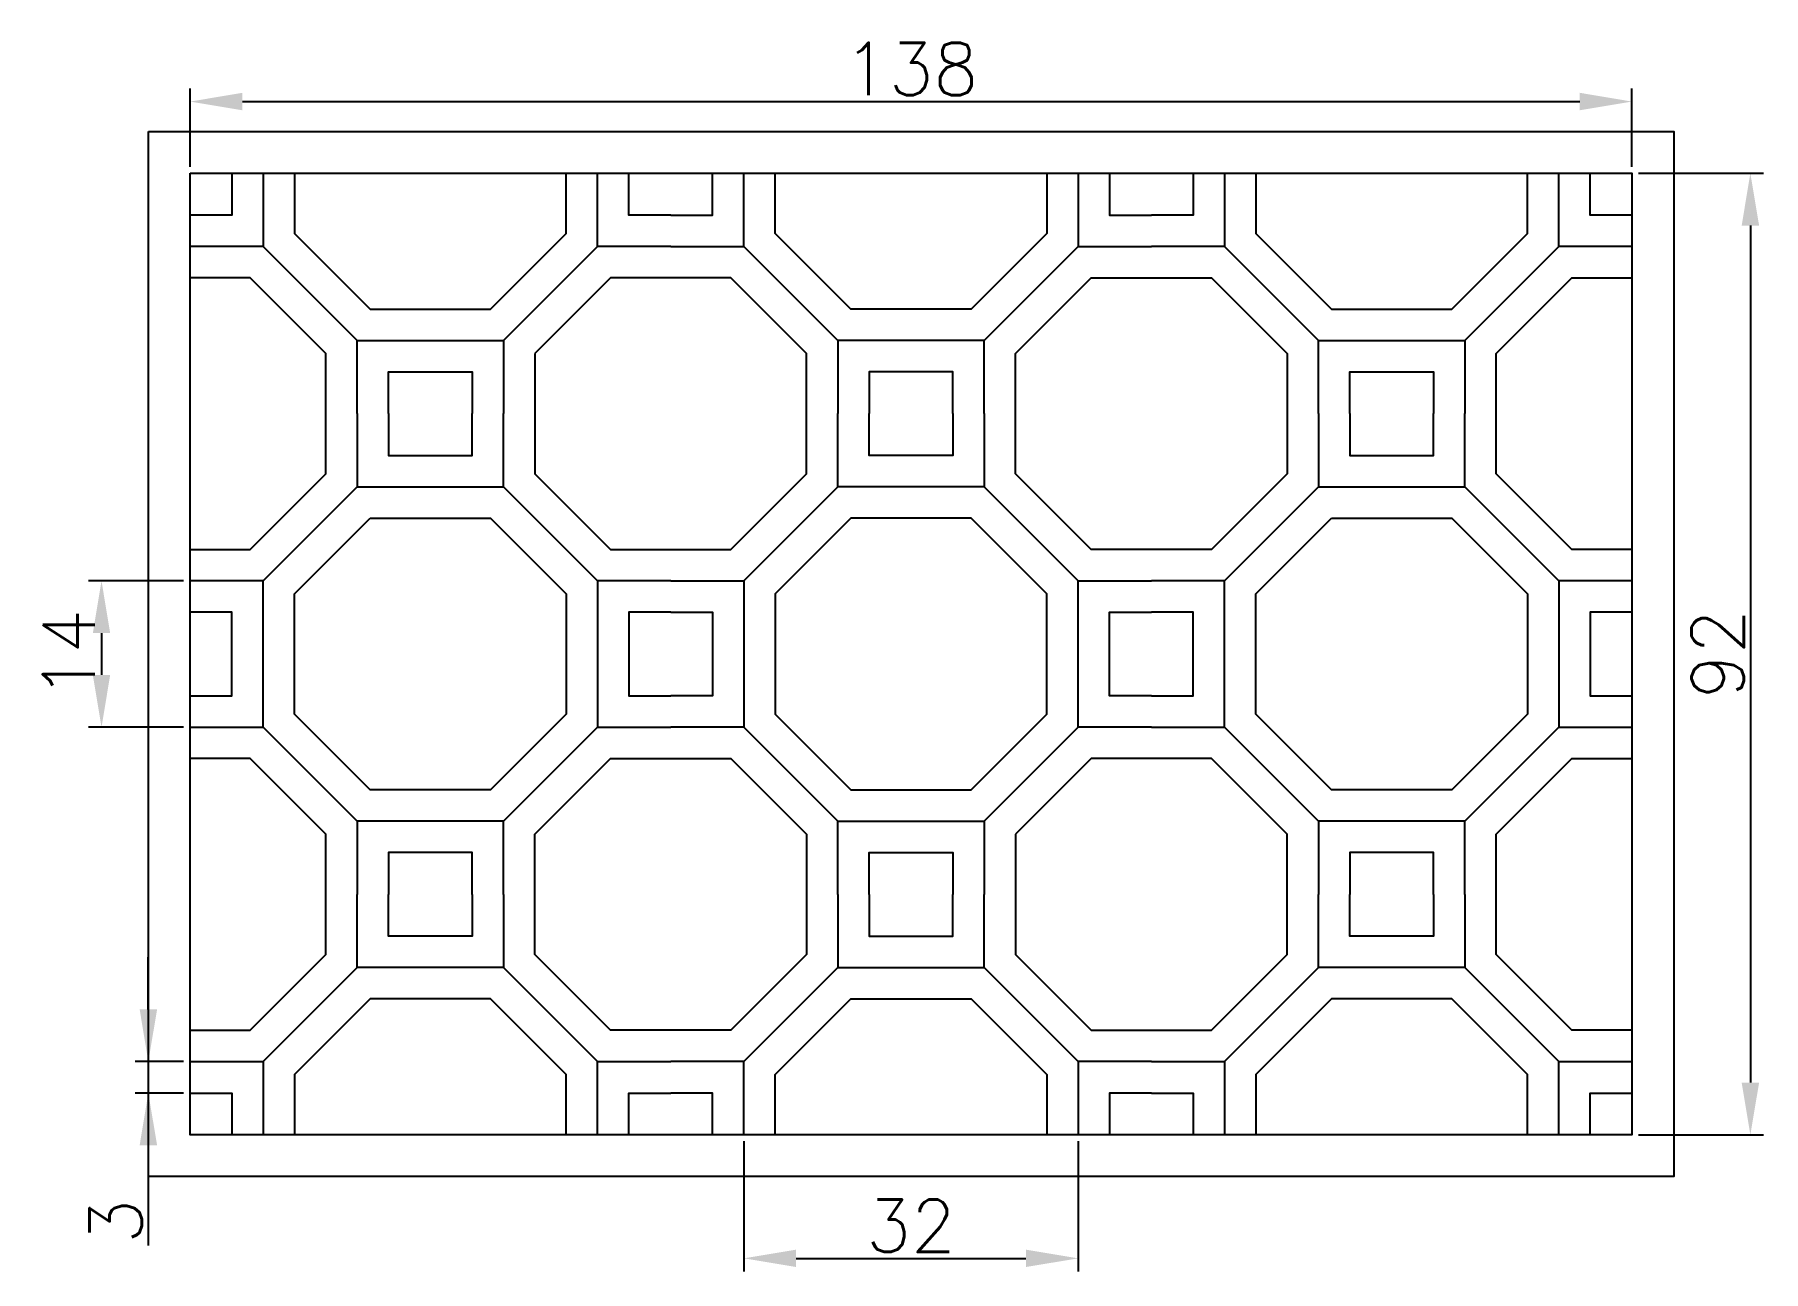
# Model space of a CAD drawing. Header units: millimetres. Extents: x 99 to 265, y 79 to 198.
import ezdxf

# ---------------------------------------------------------------- set-up
doc = ezdxf.new("R2010")
doc.units = ezdxf.units.MM
doc.header["$LTSCALE"] = 0.3
doc.header["$PDMODE"] = 35
doc.layers.add('标注尺寸', color=7, linetype='Continuous')
doc.layers.add('轮廓线', color=3, linetype='Continuous')
doc.styles.get("Standard").update_dxf_attribs({"font": 'txt.shx', "bigfont": 'gbcbig.shx'})
doc.dimstyles.new('ISO-25', dxfattribs={"dimtxt": 5, "dimasz": 5, "dimexe": 1.25, "dimexo": 0.625, "dimtad": 1, "dimtxsty": 'Standard', "dimcen": -100, "dimadec": 0, "dimazin": 0, "dimtfac": 1, "dimtmove": 0, "dimatfit": 3, "dimfxl": 1, "dimarcsym": 0})

# ---------------------------------------------------------------- blocks, each defined once
blk = doc.blocks.new('*D8')
at = {"layer": 'Defpoints', "color": 0, "ltscale": 1.5, "transparency": 16777216}
for p in [(252.05, 191.17), (114.05, 184.31), (252.05, 184.31)]:
    blk.add_point(p, dxfattribs=at)
at = {"layer": '标注尺寸', "color": 0, "lineweight": -2, "ltscale": 1.5, "transparency": 16777216}
for p, q in [((114.05, 184.94), (114.05, 192.42)), ((252.05, 184.94), (252.05, 192.42)), ((119.05, 191.17), (247.05, 191.17))]:
    blk.add_line(p, q, dxfattribs=at)
at = {"layer": '标注尺寸', "color": 0, "ltscale": 1.5, "transparency": 16777216}
for points in [[(119.05, 192.01), (119.05, 190.34), (114.05, 191.17)], [(247.05, 192.01), (247.05, 190.34), (252.05, 191.17)]]:
    blk.add_solid(points, dxfattribs=at)
at = {"layer": '标注尺寸', "color": 0, "ltscale": 1.5, "transparency": 16777216, "insert": (183.05, 194.3), "char_height": 5, "attachment_point": 5}
blk.add_mtext('138', dxfattribs=at)
blk = doc.blocks.new('*D9')
at = {"layer": 'Defpoints', "color": 0, "ltscale": 1.5, "transparency": 16777216}
for p in [(252.05, 184.31), (252.05, 92.31), (263.38, 92.31)]:
    blk.add_point(p, dxfattribs=at)
at = {"layer": '标注尺寸', "color": 0, "lineweight": -2, "ltscale": 1.5, "transparency": 16777216}
for p, q in [((252.68, 184.31), (264.63, 184.31)), ((263.38, 179.31), (263.38, 97.31)), ((252.68, 92.31), (264.63, 92.31))]:
    blk.add_line(p, q, dxfattribs=at)
at = {"layer": '标注尺寸', "color": 0, "ltscale": 1.5, "transparency": 16777216}
for points in [[(262.55, 179.31), (264.22, 179.31), (263.38, 184.31)], [(262.55, 97.31), (264.22, 97.31), (263.38, 92.31)]]:
    blk.add_solid(points, dxfattribs=at)
at = {"layer": '标注尺寸', "color": 0, "ltscale": 1.5, "transparency": 16777216, "insert": (260.26, 138.31), "char_height": 5, "attachment_point": 5, "rotation": 90}
blk.add_mtext('92', dxfattribs=at)
blk = doc.blocks.new('*D10')
at = {"layer": 'Defpoints', "color": 0, "ltscale": 1.5, "transparency": 16777216}
for p in [(167.05, 92.31), (199.05, 92.31), (199.05, 80.49)]:
    blk.add_point(p, dxfattribs=at)
at = {"layer": '标注尺寸', "color": 0, "lineweight": -2, "ltscale": 1.5, "transparency": 16777216}
for p, q in [((167.05, 91.69), (167.05, 79.24)), ((199.05, 91.69), (199.05, 79.24)), ((172.05, 80.49), (194.05, 80.49))]:
    blk.add_line(p, q, dxfattribs=at)
at = {"layer": '标注尺寸', "color": 0, "ltscale": 1.5, "transparency": 16777216}
for points in [[(172.05, 81.32), (172.05, 79.66), (167.05, 80.49)], [(194.05, 81.32), (194.05, 79.66), (199.05, 80.49)]]:
    blk.add_solid(points, dxfattribs=at)
at = {"layer": '标注尺寸', "color": 0, "ltscale": 1.5, "transparency": 16777216, "insert": (183.05, 83.61), "char_height": 5, "attachment_point": 5}
blk.add_mtext('32', dxfattribs=at)
blk = doc.blocks.new('*D11')
at = {"layer": 'Defpoints', "color": 0, "ltscale": 1.5, "transparency": 16777216}
for p in [(114.05, 145.31), (105.57, 131.31), (114.05, 131.31)]:
    blk.add_point(p, dxfattribs=at)
at = {"layer": '标注尺寸', "color": 0, "lineweight": -2, "ltscale": 1.5, "transparency": 16777216}
for p, q in [((113.43, 145.31), (104.32, 145.31)), ((105.57, 140.31), (105.57, 136.31)), ((113.43, 131.31), (104.32, 131.31))]:
    blk.add_line(p, q, dxfattribs=at)
at = {"layer": '标注尺寸', "color": 0, "ltscale": 1.5, "transparency": 16777216}
for points in [[(104.74, 140.31), (106.4, 140.31), (105.57, 145.31)], [(104.74, 136.31), (106.4, 136.31), (105.57, 131.31)]]:
    blk.add_solid(points, dxfattribs=at)
at = {"layer": '标注尺寸', "color": 0, "ltscale": 1.5, "transparency": 16777216, "insert": (102.44, 138.31), "char_height": 5, "attachment_point": 5, "rotation": 90}
blk.add_mtext('14', dxfattribs=at)
blk = doc.blocks.new('*D12')
at = {"layer": 'Defpoints', "color": 0, "ltscale": 1.5, "transparency": 16777216}
for p in [(114.05, 99.31), (110.05, 96.31), (114.05, 96.31)]:
    blk.add_point(p, dxfattribs=at)
at = {"layer": '标注尺寸', "color": 0, "lineweight": -2, "ltscale": 1.5, "transparency": 16777216}
for p, q in [((110.05, 104.31), (110.05, 109.31)), ((113.43, 99.31), (108.8, 99.31)), ((110.05, 99.31), (110.05, 96.31)), ((113.43, 96.31), (108.8, 96.31)), ((110.05, 91.31), (110.05, 81.73))]:
    blk.add_line(p, q, dxfattribs=at)
at = {"layer": '标注尺寸', "color": 0, "ltscale": 1.5, "transparency": 16777216}
for points in [[(109.22, 104.31), (110.89, 104.31), (110.05, 99.31)], [(109.22, 91.31), (110.89, 91.31), (110.05, 96.31)]]:
    blk.add_solid(points, dxfattribs=at)
at = {"layer": '标注尺寸', "color": 0, "ltscale": 1.5, "transparency": 16777216, "insert": (106.93, 84.02), "char_height": 5, "attachment_point": 5, "rotation": 90}
blk.add_mtext('3', dxfattribs=at)

msp = doc.modelspace()

# ---------------------------------------------------------------- linework, layer by layer
at = {"layer": '轮廓线', "ltscale": 1.5}
for p, q in [((121.052, 177.31), (114.052, 177.31)), ((160.052, 177.31), (153.052, 177.31)), ((160.052, 177.31), (167.052, 177.31)), ((199.052, 177.31), (206.052, 177.31)), ((213.052, 177.31), (206.052, 177.31)), ((252.052, 177.31), (245.052, 177.31)), ((130.052, 161.31), (130.052, 168.31)), ((144.052, 168.31), (144.052, 161.31)), ((176.052, 168.31), (176.052, 161.31)), ((190.052, 161.31), (190.052, 168.31)), ((222.052, 161.31), (222.052, 168.31)), ((236.052, 168.31), (236.052, 161.31)), ((130.052, 161.31), (130.052, 154.31)), ((144.052, 154.31), (144.052, 161.31)), ((176.052, 154.31), (176.052, 161.31)), ((190.052, 161.31), (190.052, 154.31)), ((222.052, 161.31), (222.052, 154.31)), ((236.052, 154.31), (236.052, 161.31)), ((121.052, 145.31), (114.052, 145.31)), ((160.052, 145.31), (153.052, 145.31)), ((160.052, 145.31), (167.052, 145.31)), ((199.052, 145.31), (206.052, 145.31)), ((213.052, 145.31), (206.052, 145.31)), ((252.052, 145.31), (245.052, 145.31)), ((114.052, 131.31), (121.052, 131.31)), ((153.052, 131.31), (160.052, 131.31)), ((167.052, 131.31), (160.052, 131.31)), ((206.052, 131.31), (199.052, 131.31)), ((206.052, 131.31), (213.052, 131.31)), ((245.052, 131.31), (252.052, 131.31)), ((130.052, 122.31), (130.052, 115.31)), ((144.052, 115.31), (144.052, 122.31)), ((176.052, 115.31), (176.052, 122.31)), ((190.052, 122.31), (190.052, 115.31)), ((222.052, 122.31), (222.052, 115.31)), ((236.052, 115.31), (236.052, 122.31)), ((130.052, 108.31), (130.052, 115.31)), ((144.052, 115.31), (144.052, 108.31)), ((176.052, 115.31), (176.052, 108.31)), ((190.052, 108.31), (190.052, 115.31)), ((222.052, 108.31), (222.052, 115.31)), ((236.052, 115.31), (236.052, 108.31)), ((114.052, 99.31), (121.052, 99.31)), ((153.052, 99.31), (160.052, 99.31)), ((167.052, 99.31), (160.052, 99.31)), ((206.052, 99.31), (199.052, 99.31)), ((206.052, 99.31), (213.052, 99.31)), ((245.052, 99.31), (252.052, 99.31))]:
    msp.add_line(p, q, dxfattribs=at)
for points in [[(110.052, 188.31), (256.052, 188.31), (256.052, 88.31), (110.052, 88.31)], [(114.052, 184.31), (252.052, 184.31), (252.052, 92.31), (114.052, 92.31)], [(147.052, 167.068), (147.052, 155.553), (154.295, 148.31), (165.81, 148.31), (173.052, 155.553), (173.052, 167.068), (165.81, 174.31), (154.295, 174.31)], [(193.052, 155.553), (193.052, 167.068), (200.295, 174.31), (211.81, 174.31), (219.052, 167.068), (219.052, 155.553), (211.81, 148.31), (200.295, 148.31)], [(130.052, 154.31), (144.052, 154.31), (153.052, 145.31), (153.052, 131.31), (144.052, 122.31), (130.052, 122.31), (121.052, 131.31), (121.052, 145.31)], [(190.052, 154.31), (176.052, 154.31), (167.052, 145.31), (167.052, 131.31), (176.052, 122.31), (190.052, 122.31), (199.052, 131.31), (199.052, 145.31)], [(222.052, 154.31), (236.052, 154.31), (245.052, 145.31), (245.052, 131.31), (236.052, 122.31), (222.052, 122.31), (213.052, 131.31), (213.052, 145.31)], [(131.295, 151.31), (142.81, 151.31), (150.052, 144.068), (150.052, 132.553), (142.81, 125.31), (131.295, 125.31), (124.052, 132.553), (124.052, 144.068)], [(188.81, 151.31), (177.295, 151.31), (170.052, 144.068), (170.052, 132.553), (177.295, 125.31), (188.81, 125.31), (196.052, 132.553), (196.052, 144.068)], [(223.295, 151.31), (234.81, 151.31), (242.052, 144.068), (242.052, 132.553), (234.81, 125.31), (223.295, 125.31), (216.052, 132.553), (216.052, 144.068)], [(147.052, 109.553), (147.052, 121.068), (154.295, 128.31), (165.81, 128.31), (173.052, 121.068), (173.052, 109.553), (165.81, 102.31), (154.295, 102.31)], [(193.052, 121.068), (193.052, 109.553), (200.295, 102.31), (211.81, 102.31), (219.052, 109.553), (219.052, 121.068), (211.81, 128.31), (200.295, 128.31)]]:
    msp.add_lwpolyline(points, close=True, dxfattribs=at)
for points in [[(118.052, 184.31), (118.052, 180.31), (114.052, 180.31)], [(121.052, 184.31), (121.052, 177.31), (130.052, 168.31), (144.052, 168.31), (153.052, 177.31), (153.052, 184.31)], [(124.052, 184.31), (124.052, 178.553), (131.295, 171.31), (142.81, 171.31), (150.052, 178.553), (150.052, 184.31)], [(160.052, 180.31), (156.052, 180.31), (156.052, 184.31)], [(160.052, 180.31), (164.052, 180.31), (164.052, 184.31)], [(199.052, 184.31), (199.052, 177.31), (190.052, 168.31), (176.052, 168.31), (167.052, 177.31), (167.052, 184.31)], [(196.052, 184.31), (196.052, 178.553), (188.81, 171.31), (177.295, 171.31), (170.052, 178.553), (170.052, 184.31)], [(202.052, 184.31), (202.052, 180.31), (206.052, 180.31)], [(210.052, 184.31), (210.052, 180.31), (206.052, 180.31)], [(213.052, 184.31), (213.052, 177.31), (222.052, 168.31), (236.052, 168.31), (245.052, 177.31), (245.052, 184.31)], [(216.052, 184.31), (216.052, 178.553), (223.295, 171.31), (234.81, 171.31), (242.052, 178.553), (242.052, 184.31)], [(252.052, 180.31), (248.052, 180.31), (248.052, 184.31)], [(114.052, 148.31), (119.81, 148.31), (127.052, 155.553), (127.052, 167.068), (119.81, 174.31), (114.052, 174.31)], [(252.052, 148.31), (246.295, 148.31), (239.052, 155.553), (239.052, 167.068), (246.295, 174.31), (252.052, 174.31)], [(133.052, 161.31), (133.052, 165.31), (141.052, 165.31), (141.052, 161.31)], [(187.052, 161.31), (187.052, 165.31), (179.052, 165.31), (179.052, 161.31)], [(225.052, 161.31), (225.052, 165.31), (233.052, 165.31), (233.052, 161.31)], [(133.052, 161.31), (133.052, 157.31), (141.052, 157.31), (141.052, 161.31)], [(187.052, 161.31), (187.052, 157.31), (179.052, 157.31), (179.052, 161.31)], [(225.052, 161.31), (225.052, 157.31), (233.052, 157.31), (233.052, 161.31)], [(114.052, 134.31), (118.052, 134.31), (118.052, 142.31), (114.052, 142.31)], [(160.052, 142.31), (156.052, 142.31), (156.052, 134.31), (160.052, 134.31)], [(160.052, 142.31), (164.052, 142.31), (164.052, 134.31), (160.052, 134.31)], [(206.052, 134.31), (202.052, 134.31), (202.052, 142.31), (206.052, 142.31)], [(206.052, 134.31), (210.052, 134.31), (210.052, 142.31), (206.052, 142.31)], [(252.052, 142.31), (248.052, 142.31), (248.052, 134.31), (252.052, 134.31)], [(114.052, 102.31), (119.81, 102.31), (127.052, 109.553), (127.052, 121.068), (119.81, 128.31), (114.052, 128.31)], [(252.052, 102.31), (246.295, 102.31), (239.052, 109.553), (239.052, 121.068), (246.295, 128.31), (252.052, 128.31)], [(141.052, 115.31), (141.052, 119.31), (133.052, 119.31), (133.052, 115.31)], [(179.052, 115.31), (179.052, 119.31), (187.052, 119.31), (187.052, 115.31)], [(233.052, 115.31), (233.052, 119.31), (225.052, 119.31), (225.052, 115.31)], [(141.052, 115.31), (141.052, 111.31), (133.052, 111.31), (133.052, 115.31)], [(179.052, 115.31), (179.052, 111.31), (187.052, 111.31), (187.052, 115.31)], [(233.052, 115.31), (233.052, 111.31), (225.052, 111.31), (225.052, 115.31)], [(153.052, 92.31), (153.052, 99.31), (144.052, 108.31), (130.052, 108.31), (121.052, 99.31), (121.052, 92.31)], [(167.052, 92.31), (167.052, 99.31), (176.052, 108.31), (190.052, 108.31), (199.052, 99.31), (199.052, 92.31)], [(245.052, 92.31), (245.052, 99.31), (236.052, 108.31), (222.052, 108.31), (213.052, 99.31), (213.052, 92.31)], [(150.052, 92.31), (150.052, 98.068), (142.81, 105.31), (131.295, 105.31), (124.052, 98.068), (124.052, 92.31)], [(170.052, 92.31), (170.052, 98.068), (177.295, 105.31), (188.81, 105.31), (196.052, 98.068), (196.052, 92.31)], [(242.052, 92.31), (242.052, 98.068), (234.81, 105.31), (223.295, 105.31), (216.052, 98.068), (216.052, 92.31)], [(114.052, 96.31), (118.052, 96.31), (118.052, 92.31)], [(156.052, 92.31), (156.052, 96.31), (160.052, 96.31)], [(164.052, 92.31), (164.052, 96.31), (160.052, 96.31)], [(206.052, 96.31), (202.052, 96.31), (202.052, 92.31)], [(206.052, 96.31), (210.052, 96.31), (210.052, 92.31)], [(248.052, 92.31), (248.052, 96.31), (252.052, 96.31)]]:
    msp.add_lwpolyline(points, dxfattribs=at)

# ---------------------------------------------------------------- dimensions: what is measured, and where the dimension line sits
at = {"layer": '标注尺寸', "ltscale": 1.5}
for base, p1, p2, picture, middle in [((252.052, 191.175), (114.052, 184.31), (252.052, 184.31), '*D8', (183.052, 194.3)), ((199.052, 80.489), (167.052, 92.31), (199.052, 92.31), '*D10', (183.052, 83.614))]:
    dim = msp.add_linear_dim(base=base, p1=p1, p2=p2, dimstyle='ISO-25', dxfattribs=at)
    dim.commit()
    dim.dimension.update_dxf_attribs({"geometry": picture, "text_midpoint": middle})
for base, p1, p2, picture, middle in [((263.382, 92.31), (252.052, 184.31), (252.052, 92.31), '*D9', (260.257, 138.31)), ((105.569, 131.31), (114.052, 145.31), (114.052, 131.31), '*D11', (102.444, 138.31)), ((110.052, 96.31), (114.052, 99.31), (114.052, 96.31), '*D12', (106.927, 84.019))]:
    dim = msp.add_linear_dim(base=base, p1=p1, p2=p2, angle=90, dimstyle='ISO-25', dxfattribs=at)
    dim.commit()
    dim.dimension.update_dxf_attribs({"geometry": picture, "text_midpoint": middle})

doc.saveas('drawing.dxf')
